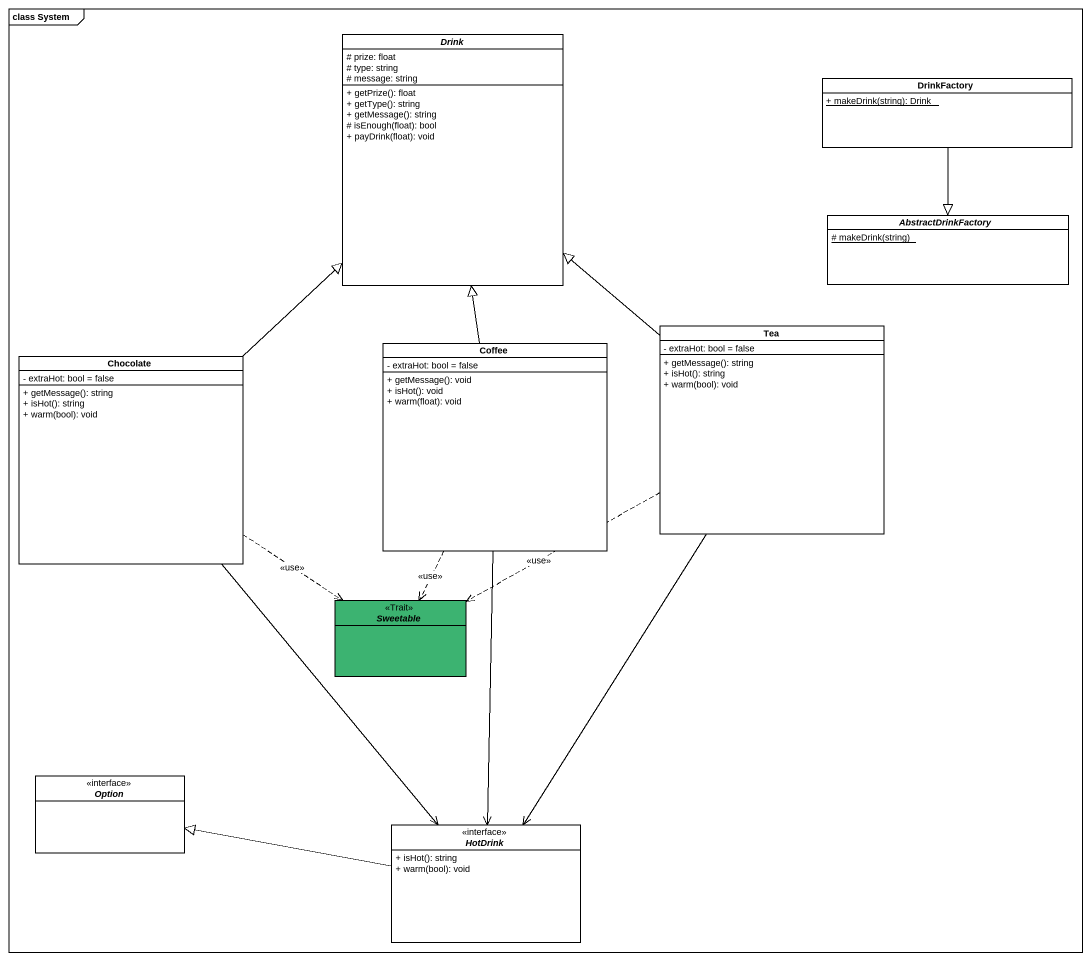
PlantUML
@startuml
mainframe class System
hide circle
hide empty members
skinparam classAttributeIconSize 0
abstract class Drink {
  # prize: float
  # type: string
  # message: string
  + getPrize(): float
  + getType(): string
  + getMessage(): string
  # isEnough(float): bool
  + payDrink(float): void
}
class DrinkFactory {
  {static} + makeDrink(string): Drink
}
abstract class AbstractDrinkFactory {
  {static} # makeDrink(string)
}
class Tea {
  - extraHot: bool = false
  + getMessage(): string
  + isHot(): string
  + warm(bool): void
}
class Chocolate {
  - extraHot: bool = false
  + getMessage(): string
  + isHot(): string
  + warm(bool): void
}
class Coffee {
  - extraHot: bool = false
  + getMessage(): void
  + isHot(): void
  + warm(float): void
}
abstract class Sweetable <<Trait>> #3CB371
interface Option
interface HotDrink {
  + isHot(): string
  + warm(bool): void
}
DrinkFactory --|> AbstractDrinkFactory
Tea -up-|> Drink
Tea .left.> Sweetable : <<use>>
Tea --> HotDrink
Chocolate -up-|> Drink
Chocolate ..> Sweetable : <<use>>
Chocolate --> HotDrink
Coffee -up-|> Drink
Coffee ..> Sweetable : <<use>>
Coffee --> HotDrink
HotDrink -left-|> Option
@enduml
